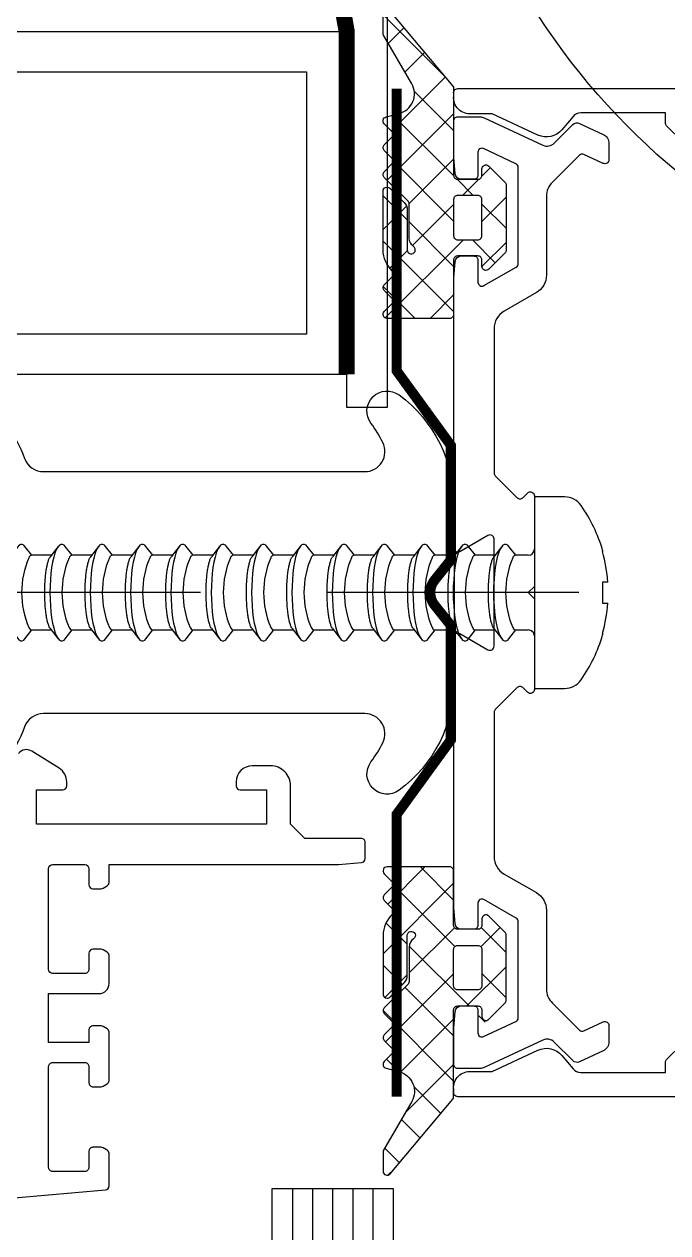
# Model space of a CAD drawing. Header units: inches. Extents: x 21 to 32698, y 13 to 3712.
# Drawn here: x 12848.61 to 12851.8, y 1853.29 to 1859.28 of the extents above; entities that cross this region are included whole.
import ezdxf

# ---------------------------------------------------------------- set-up
doc = ezdxf.new("R2010")
doc.units = ezdxf.units.IN
doc.header["$MEASUREMENT"] = 0
doc.set_wipeout_variables(frame=1)
doc.linetypes.add('1+1 dbx a2$0$374_BLD_A1_BLOK_2$0$HIDDEN', pattern=[0.375, 0.25, -0.125])
doc.linetypes.add('HIDDEN', pattern=[9.525, 6.35, -3.175])
for name, color, linetype, lineweight in [('Z_MİM_-KM-GLAZ', 8, 'Continuous', 25), ('Z_MİM_-KM-WALL-PLASTER', 8, 'Continuous', 25), ('Z_MİM_78-köpük', 8, 'Continuous', 25), ('Z_MİM_ALUMINIUM', 8, 'Continuous', 25), ('Z_MİM_axis-su yalıtım', 8, 'HIDDEN', 25), ('Z_MİM_fitiller_k', 8, 'Continuous', 25), ('Z_MİM_MYM_alüminyum levha', 8, 'Continuous', 25), ('Z_MİM_MYM_CAM', 8, 'Continuous', 25), ('Z_MİM_MYM_MEMBRAN_', 8, 'HIDDEN', 25), ('Z_MİM_PVC-3', 8, 'Continuous', 25), ('Z_MİM_TR', 8, 'Continuous', 25)]:
    doc.layers.add(name, color=color, linetype=linetype, lineweight=lineweight)
pattern_1 = [(315, (1431.27333, 1324.47993), (0.1122532, 0.1122532), []), (45, (1431.27333, 1324.47993), (-0.1122532, 0.1122532), [])]

# ---------------------------------------------------------------- blocks, each defined once
blk = doc.blocks.new('D09056')
at = {"layer": 'Z_MİM_78-köpük'}
blk.add_lwpolyline([(6, -9.143, -0.314914), (6.657, -8.204, 0.149332), (9.81, -5.822, 0.850698), (8.418, -4.422, -0.156616), (5.062, -5.5), (5, -5.5), (5, -5.509), (1.8, -5.509), (1.8, -1.16), (0.625, -0.219, 0.351086), (-0.625, -0.219), (-1.8, -1.16), (-1.8, -5.509), (-5, -5.509), (-5.062, -5.5, -0.156616), (-8.418, -4.422, 0.850698), (-9.81, -5.822, 0.149332), (-6.657, -8.204, -0.314914), (-6, -9.143), (-6, -25.073, -0.555494), (-7.442, -25.97, -0.047351), (-8.397, -25.381, 0.866334), (-9.803, -26.775, 0.237484), (-4.371, -29.509), (4.371, -29.509, 0.237484), (9.803, -26.775, 0.866334), (8.397, -25.381, -0.047351), (7.442, -25.97, -0.555494), (6, -25.073)], format="xyb", close=True, dxfattribs=at)
blk = doc.blocks.new('32323')
at = {"linetype": 'Continuous'}
for p, q in [((-1.955, -19.413), (-1.517, -19.75)), ((-1.517, -19.715), (-1.517, -20.721)), ((2.183, -19.75), (2.621, -19.413)), ((2.183, -20.721), (2.183, -19.715)), ((-1.448, -20.668), (-1.955, -21.059)), ((2.621, -21.059), (2.112, -20.667)), ((-1.955, -21.413), (-1.517, -21.75)), ((2.183, -21.75), (2.621, -21.413)), ((-1.517, -21.715), (-1.517, -22.721)), ((2.183, -22.721), (2.183, -21.715)), ((-1.448, -22.668), (-1.955, -23.059)), ((2.621, -23.059), (2.112, -22.667)), ((-1.955, -23.413), (-1.517, -23.75)), ((-1.517, -23.715), (-1.517, -24.721)), ((2.183, -23.75), (2.621, -23.413)), ((2.183, -24.721), (2.183, -23.715)), ((-1.448, -24.668), (-1.955, -25.059)), ((2.621, -25.059), (2.112, -24.667)), ((-1.955, -25.413), (-1.517, -25.75)), ((-1.517, -25.715), (-1.517, -26.721)), ((2.183, -25.75), (2.621, -25.413)), ((2.183, -26.721), (2.183, -25.715)), ((-1.448, -26.668), (-1.955, -27.059)), ((2.621, -27.059), (2.112, -26.667)), ((-1.955, -27.413), (-1.517, -27.75)), ((2.183, -27.75), (2.621, -27.413)), ((-1.517, -27.715), (-1.517, -28.721)), ((2.183, -28.721), (2.183, -27.715)), ((-1.448, -28.668), (-1.955, -29.059)), ((2.621, -29.059), (2.112, -28.667)), ((-1.955, -29.413), (-1.517, -29.75)), ((-1.517, -29.715), (-1.517, -30.721)), ((2.183, -29.75), (2.621, -29.413)), ((2.183, -30.721), (2.183, -29.715)), ((-1.448, -30.668), (-1.955, -31.059)), ((2.621, -31.059), (2.112, -30.667)), ((-1.955, -31.413), (-1.517, -31.75)), ((-1.517, -31.715), (-1.517, -32.721)), ((2.183, -31.75), (2.621, -31.413)), ((2.183, -32.721), (2.183, -31.715)), ((-1.448, -32.668), (-1.955, -33.059)), ((2.621, -33.059), (2.112, -32.667)), ((-1.955, -33.413), (-1.517, -33.75)), ((2.183, -33.75), (2.621, -33.413)), ((-1.517, -33.715), (-1.517, -34.721)), ((2.183, -34.721), (2.183, -33.715)), ((-1.448, -34.668), (-1.955, -35.059)), ((2.621, -35.059), (2.112, -34.667)), ((-1.955, -35.413), (-1.517, -35.75)), ((-1.517, -35.715), (-1.517, -36.721)), ((2.183, -35.75), (2.621, -35.413)), ((2.183, -36.721), (2.183, -35.715)), ((-1.448, -36.668), (-1.955, -37.059)), ((2.621, -37.059), (2.112, -36.667)), ((-1.955, -37.413), (-1.517, -37.75)), ((-1.517, -37.715), (-1.517, -38.721)), ((2.183, -37.75), (2.621, -37.413)), ((2.183, -38.721), (2.183, -37.715)), ((-1.448, -38.668), (-1.955, -39.059)), ((2.621, -39.059), (2.112, -38.667)), ((-1.955, -39.413), (-1.517, -39.75)), ((2.183, -39.75), (2.621, -39.413)), ((-1.517, -39.715), (-1.517, -40.721)), ((2.183, -40.721), (2.183, -39.715)), ((-1.448, -40.668), (-1.955, -41.059)), ((2.621, -41.059), (2.112, -40.667)), ((-1.955, -41.413), (-1.517, -41.75)), ((-1.517, -41.715), (-1.517, -42.721)), ((2.183, -41.75), (2.621, -41.413)), ((2.183, -42.721), (2.183, -41.715)), ((-1.448, -42.668), (-1.955, -43.059)), ((2.621, -43.059), (2.112, -42.667)), ((-1.955, -43.413), (-1.517, -43.75)), ((-1.517, -43.715), (-1.517, -44.374)), ((2.183, -43.75), (2.621, -43.413)), ((2.183, -44.374), (2.183, -43.715)), ((-4.417, -44.674), (-4.417, -46.174)), ((5.083, -44.674), (-4.417, -44.674)), ((5.083, -46.174), (5.083, -44.674)), ((-1.702, -48.056), (-1.767, -48.056)), ((-0.187, -48.056), (-0.187, -48.318)), ((0.853, -48.056), (-0.187, -48.056)), ((0.853, -48.318), (0.853, -48.056)), ((2.433, -48.056), (2.367, -48.056))]:
    blk.add_line(p, q, dxfattribs=at)
at = {"linetype": 'Continuous', "flags": 128}
for points in [[(0.333, -18.65), (0.006, -18.655), (-0.315, -18.672), (-0.623, -18.698), (-0.914, -18.735), (-1.182, -18.781), (-1.421, -18.836), (-1.628, -18.898), (-1.798, -18.966), (-1.929, -19.039), (-2.017, -19.116), (-2.062, -19.196), (-2.062, -19.276), (-2.017, -19.355), (-1.955, -19.413)], [(2.621, -19.413), (2.682, -19.355), (2.727, -19.276), (2.727, -19.196), (2.682, -19.116), (2.594, -19.039), (2.464, -18.966), (2.293, -18.898), (2.087, -18.836), (1.847, -18.781), (1.58, -18.735), (1.289, -18.698), (0.98, -18.672), (0.659, -18.655), (0.333, -18.65)], [(0.333, -20.65), (0.006, -20.655), (-0.315, -20.672), (-0.623, -20.698), (-0.914, -20.735), (-1.182, -20.781), (-1.421, -20.836), (-1.628, -20.898), (-1.798, -20.966), (-1.929, -21.039), (-2.017, -21.116), (-2.062, -21.196), (-2.062, -21.276), (-2.017, -21.355), (-1.955, -21.413)], [(2.621, -21.413), (2.682, -21.355), (2.727, -21.276), (2.727, -21.196), (2.682, -21.116), (2.594, -21.039), (2.464, -20.966), (2.293, -20.898), (2.087, -20.836), (1.847, -20.781), (1.58, -20.735), (1.289, -20.698), (0.98, -20.672), (0.659, -20.655), (0.333, -20.65)], [(0.333, -22.65), (0.006, -22.655), (-0.315, -22.672), (-0.623, -22.698), (-0.914, -22.735), (-1.182, -22.781), (-1.421, -22.836), (-1.628, -22.898), (-1.798, -22.966), (-1.929, -23.039), (-2.017, -23.116), (-2.062, -23.196), (-2.062, -23.276), (-2.017, -23.355), (-1.955, -23.413)], [(2.621, -23.413), (2.682, -23.355), (2.727, -23.276), (2.727, -23.196), (2.682, -23.116), (2.594, -23.039), (2.464, -22.966), (2.293, -22.898), (2.087, -22.836), (1.847, -22.781), (1.58, -22.735), (1.289, -22.698), (0.98, -22.672), (0.659, -22.655), (0.333, -22.65)], [(0.333, -24.65), (0.006, -24.655), (-0.315, -24.672), (-0.623, -24.698), (-0.914, -24.735), (-1.182, -24.781), (-1.421, -24.836), (-1.628, -24.898), (-1.798, -24.966), (-1.929, -25.039), (-2.017, -25.116), (-2.062, -25.196), (-2.062, -25.276), (-2.017, -25.355), (-1.955, -25.413)], [(2.621, -25.413), (2.682, -25.355), (2.727, -25.276), (2.727, -25.196), (2.682, -25.116), (2.594, -25.039), (2.464, -24.966), (2.293, -24.898), (2.087, -24.836), (1.847, -24.781), (1.58, -24.735), (1.289, -24.698), (0.98, -24.672), (0.659, -24.655), (0.333, -24.65)], [(0.333, -26.65), (0.006, -26.655), (-0.315, -26.672), (-0.623, -26.698), (-0.914, -26.735), (-1.182, -26.781), (-1.421, -26.836), (-1.628, -26.898), (-1.798, -26.966), (-1.929, -27.039), (-2.017, -27.116), (-2.062, -27.196), (-2.062, -27.276), (-2.017, -27.355), (-1.955, -27.413)], [(2.621, -27.413), (2.682, -27.355), (2.727, -27.276), (2.727, -27.196), (2.682, -27.116), (2.594, -27.039), (2.464, -26.966), (2.293, -26.898), (2.087, -26.836), (1.847, -26.781), (1.58, -26.735), (1.289, -26.698), (0.98, -26.672), (0.659, -26.655), (0.333, -26.65)], [(0.333, -28.65), (0.006, -28.655), (-0.315, -28.672), (-0.623, -28.698), (-0.914, -28.735), (-1.182, -28.781), (-1.421, -28.836), (-1.628, -28.898), (-1.798, -28.966), (-1.929, -29.039), (-2.017, -29.116), (-2.062, -29.196), (-2.062, -29.276), (-2.017, -29.355), (-1.955, -29.413)], [(2.621, -29.413), (2.682, -29.355), (2.727, -29.276), (2.727, -29.196), (2.682, -29.116), (2.594, -29.039), (2.464, -28.966), (2.293, -28.898), (2.087, -28.836), (1.847, -28.781), (1.58, -28.735), (1.289, -28.698), (0.98, -28.672), (0.659, -28.655), (0.333, -28.65)], [(0.333, -30.65), (0.006, -30.655), (-0.315, -30.672), (-0.623, -30.698), (-0.914, -30.735), (-1.182, -30.781), (-1.421, -30.836), (-1.628, -30.898), (-1.798, -30.966), (-1.929, -31.039), (-2.017, -31.116), (-2.062, -31.196), (-2.062, -31.276), (-2.017, -31.355), (-1.955, -31.413)], [(2.621, -31.413), (2.682, -31.355), (2.727, -31.276), (2.727, -31.196), (2.682, -31.116), (2.594, -31.039), (2.464, -30.966), (2.293, -30.898), (2.087, -30.836), (1.847, -30.781), (1.58, -30.735), (1.289, -30.698), (0.98, -30.672), (0.659, -30.655), (0.333, -30.65)], [(0.333, -32.65), (0.006, -32.655), (-0.315, -32.672), (-0.623, -32.698), (-0.914, -32.735), (-1.182, -32.781), (-1.421, -32.836), (-1.628, -32.898), (-1.798, -32.966), (-1.929, -33.039), (-2.017, -33.116), (-2.062, -33.196), (-2.062, -33.276), (-2.017, -33.355), (-1.955, -33.413)], [(2.621, -33.413), (2.682, -33.355), (2.727, -33.276), (2.727, -33.196), (2.682, -33.116), (2.594, -33.039), (2.464, -32.966), (2.293, -32.898), (2.087, -32.836), (1.847, -32.781), (1.58, -32.735), (1.289, -32.698), (0.98, -32.672), (0.659, -32.655), (0.333, -32.65)], [(0.333, -34.65), (0.006, -34.655), (-0.315, -34.672), (-0.623, -34.698), (-0.914, -34.735), (-1.182, -34.781), (-1.421, -34.836), (-1.628, -34.898), (-1.798, -34.966), (-1.929, -35.039), (-2.017, -35.116), (-2.062, -35.196), (-2.062, -35.276), (-2.017, -35.355), (-1.955, -35.413)], [(2.621, -35.413), (2.682, -35.355), (2.727, -35.276), (2.727, -35.196), (2.682, -35.116), (2.594, -35.039), (2.464, -34.966), (2.293, -34.898), (2.087, -34.836), (1.847, -34.781), (1.58, -34.735), (1.289, -34.698), (0.98, -34.672), (0.659, -34.655), (0.333, -34.65)], [(0.333, -36.65), (0.006, -36.655), (-0.315, -36.672), (-0.623, -36.698), (-0.914, -36.735), (-1.182, -36.781), (-1.421, -36.836), (-1.628, -36.898), (-1.798, -36.966), (-1.929, -37.039), (-2.017, -37.116), (-2.062, -37.196), (-2.062, -37.276), (-2.017, -37.355), (-1.955, -37.413)], [(2.621, -37.413), (2.682, -37.355), (2.727, -37.276), (2.727, -37.196), (2.682, -37.116), (2.594, -37.039), (2.464, -36.966), (2.293, -36.898), (2.087, -36.836), (1.847, -36.781), (1.58, -36.735), (1.289, -36.698), (0.98, -36.672), (0.659, -36.655), (0.333, -36.65)], [(0.333, -38.65), (0.006, -38.655), (-0.315, -38.672), (-0.623, -38.698), (-0.914, -38.735), (-1.182, -38.781), (-1.421, -38.836), (-1.628, -38.898), (-1.798, -38.966), (-1.929, -39.039), (-2.017, -39.116), (-2.062, -39.196), (-2.062, -39.276), (-2.017, -39.355), (-1.955, -39.413)], [(2.621, -39.413), (2.682, -39.355), (2.727, -39.276), (2.727, -39.196), (2.682, -39.116), (2.594, -39.039), (2.464, -38.966), (2.293, -38.898), (2.087, -38.836), (1.847, -38.781), (1.58, -38.735), (1.289, -38.698), (0.98, -38.672), (0.659, -38.655), (0.333, -38.65)], [(0.333, -40.65), (0.006, -40.655), (-0.315, -40.672), (-0.623, -40.698), (-0.914, -40.735), (-1.182, -40.781), (-1.421, -40.836), (-1.628, -40.898), (-1.798, -40.966), (-1.929, -41.039), (-2.017, -41.116), (-2.062, -41.196), (-2.062, -41.276), (-2.017, -41.355), (-1.955, -41.413)], [(2.621, -41.413), (2.682, -41.355), (2.727, -41.276), (2.727, -41.196), (2.682, -41.116), (2.594, -41.039), (2.464, -40.966), (2.293, -40.898), (2.087, -40.836), (1.847, -40.781), (1.58, -40.735), (1.289, -40.698), (0.98, -40.672), (0.659, -40.655), (0.333, -40.65)], [(0.333, -42.65), (0.006, -42.655), (-0.315, -42.672), (-0.623, -42.698), (-0.914, -42.735), (-1.182, -42.781), (-1.421, -42.836), (-1.628, -42.898), (-1.798, -42.966), (-1.929, -43.039), (-2.017, -43.116), (-2.062, -43.196), (-2.062, -43.276), (-2.017, -43.355), (-1.955, -43.413)], [(2.621, -43.413), (2.682, -43.355), (2.727, -43.276), (2.727, -43.196), (2.682, -43.116), (2.594, -43.039), (2.464, -42.966), (2.293, -42.898), (2.087, -42.836), (1.847, -42.781), (1.58, -42.735), (1.289, -42.698), (0.98, -42.672), (0.659, -42.655), (0.333, -42.65)]]:
    blk.add_lwpolyline(points, dxfattribs=at)
at = {"linetype": 'Continuous'}
for centre, radius, start, end in [((0.333, -23.659), 4.412, 66.87388, 113.12612), ((0.333, -25.659), 4.412, 66.87388, 113.12612), ((0.333, -27.659), 4.412, 66.87388, 113.12612), ((0.333, -29.659), 4.412, 66.87388, 113.12612), ((0.333, -31.659), 4.412, 66.87388, 113.12612), ((0.333, -33.659), 4.412, 66.87388, 113.12612), ((0.333, -35.659), 4.412, 66.87388, 113.12612), ((0.333, -37.659), 4.412, 66.87388, 113.12612), ((0.333, -39.659), 4.412, 66.87388, 113.12612), ((0.333, -41.659), 4.412, 66.87388, 113.12612), ((0.333, -43.659), 4.412, 66.87388, 113.12612), ((0.333, -45.659), 4.412, 66.87388, 113.12612), ((0.333, -47.659), 4.412, 66.87388, 113.12612), ((-1.817, -44.374), 0.3, 270, 0), ((2.483, -44.374), 0.3, 180, 270), ((-3.417, -46.174), 1, 180, 235.0659), ((4.083, -46.174), 1, 304.9341, 0), ((0.333, -40.805), 7.549, 235.0659, 253.84755), ((0.333, -40.805), 7.549, 286.15245, 304.9341), ((0.333, -40.805), 7.531, 254.32549, 266.04057), ((0.333, -40.805), 7.531, 273.95943, 285.67451)]:
    blk.add_arc(centre, radius, start, end, dxfattribs=at)
for points, knots in [([(-1.4, -19.601), (-1.437, -19.622), (-1.504, -19.659), (-1.513, -19.698), (-1.517, -19.715)], [0, 0, 0, 0, 0.544146, 1, 1, 1, 1]), ([(2.177, -19.715), (2.177, -19.703), (2.177, -19.673), (2.13, -19.634), (2.08, -19.609), (2.065, -19.601)], [0, 0, 0, 0, 0.3131142, 0.7960874, 1, 1, 1, 1]), ([(-1.446, -20.67), (-1.421, -20.652), (-1.366, -20.613), (-1.217, -20.558), (-1.02, -20.508), (-0.781, -20.465), (-0.514, -20.433), (-0.221, -20.409), (0.082, -20.396), (0.394, -20.393), (0.699, -20.4), (0.996, -20.417), (1.271, -20.443), (1.523, -20.478), (1.742, -20.521), (1.922, -20.572), (2.048, -20.622), (2.093, -20.657), (2.11, -20.67)], [0, 0, 0, 0, 0.055523, 0.121419, 0.189295, 0.25398, 0.320615, 0.384043, 0.449365, 0.511897, 0.576262, 0.638514, 0.70255, 0.765196, 0.829608, 0.8932, 0.958568, 1, 1, 1, 1]), ([(-1.4, -21.601), (-1.437, -21.622), (-1.504, -21.659), (-1.513, -21.698), (-1.517, -21.715)], [0, 0, 0, 0, 0.544146, 1, 1, 1, 1]), ([(2.177, -21.715), (2.177, -21.703), (2.177, -21.673), (2.13, -21.634), (2.08, -21.609), (2.065, -21.601)], [0, 0, 0, 0, 0.3131142, 0.7960874, 1, 1, 1, 1]), ([(-1.446, -22.67), (-1.421, -22.652), (-1.366, -22.613), (-1.217, -22.558), (-1.02, -22.508), (-0.781, -22.465), (-0.514, -22.433), (-0.221, -22.409), (0.082, -22.396), (0.394, -22.393), (0.699, -22.4), (0.996, -22.417), (1.271, -22.443), (1.523, -22.478), (1.742, -22.521), (1.922, -22.572), (2.048, -22.622), (2.093, -22.657), (2.11, -22.67)], [0, 0, 0, 0, 0.055523, 0.121419, 0.189295, 0.25398, 0.320615, 0.384043, 0.449365, 0.511897, 0.576262, 0.638514, 0.70255, 0.765196, 0.829608, 0.8932, 0.958568, 1, 1, 1, 1]), ([(-1.4, -23.601), (-1.437, -23.622), (-1.504, -23.659), (-1.513, -23.698), (-1.517, -23.715)], [0, 0, 0, 0, 0.544146, 1, 1, 1, 1]), ([(2.177, -23.715), (2.177, -23.703), (2.177, -23.673), (2.13, -23.634), (2.08, -23.609), (2.065, -23.601)], [0, 0, 0, 0, 0.313114, 0.796087, 1, 1, 1, 1]), ([(-1.446, -24.67), (-1.421, -24.652), (-1.366, -24.613), (-1.217, -24.558), (-1.02, -24.508), (-0.781, -24.465), (-0.514, -24.433), (-0.221, -24.409), (0.082, -24.396), (0.394, -24.393), (0.699, -24.4), (0.996, -24.417), (1.271, -24.443), (1.523, -24.478), (1.742, -24.521), (1.922, -24.572), (2.048, -24.622), (2.093, -24.657), (2.11, -24.67)], [0, 0, 0, 0, 0.055523, 0.121419, 0.189295, 0.25398, 0.320615, 0.384043, 0.449365, 0.511897, 0.576262, 0.638514, 0.70255, 0.765196, 0.829608, 0.8932, 0.958568, 1, 1, 1, 1]), ([(-1.4, -25.601), (-1.437, -25.622), (-1.504, -25.659), (-1.513, -25.698), (-1.517, -25.715)], [0, 0, 0, 0, 0.5441463, 1, 1, 1, 1]), ([(2.177, -25.715), (2.177, -25.703), (2.177, -25.673), (2.13, -25.634), (2.08, -25.609), (2.065, -25.601)], [0, 0, 0, 0, 0.3131142, 0.7960874, 1, 1, 1, 1]), ([(-1.446, -26.67), (-1.421, -26.652), (-1.366, -26.613), (-1.217, -26.558), (-1.02, -26.508), (-0.781, -26.465), (-0.514, -26.433), (-0.221, -26.409), (0.082, -26.396), (0.394, -26.393), (0.699, -26.4), (0.996, -26.417), (1.271, -26.443), (1.523, -26.478), (1.742, -26.521), (1.922, -26.572), (2.048, -26.622), (2.093, -26.657), (2.11, -26.67)], [0, 0, 0, 0, 0.055523, 0.121419, 0.189295, 0.25398, 0.320615, 0.384043, 0.449365, 0.511897, 0.576262, 0.638514, 0.70255, 0.765196, 0.829608, 0.8932, 0.958568, 1, 1, 1, 1]), ([(-1.4, -27.601), (-1.437, -27.622), (-1.504, -27.659), (-1.513, -27.698), (-1.517, -27.715)], [0, 0, 0, 0, 0.544146, 1, 1, 1, 1]), ([(2.177, -27.715), (2.177, -27.703), (2.177, -27.673), (2.13, -27.634), (2.08, -27.609), (2.065, -27.601)], [0, 0, 0, 0, 0.3131142, 0.7960874, 1, 1, 1, 1]), ([(-1.446, -28.67), (-1.421, -28.652), (-1.366, -28.613), (-1.217, -28.558), (-1.02, -28.508), (-0.781, -28.465), (-0.514, -28.433), (-0.221, -28.409), (0.082, -28.396), (0.394, -28.393), (0.699, -28.4), (0.996, -28.417), (1.271, -28.443), (1.523, -28.478), (1.742, -28.521), (1.922, -28.572), (2.048, -28.622), (2.093, -28.657), (2.11, -28.67)], [0, 0, 0, 0, 0.055523, 0.121419, 0.189295, 0.25398, 0.320615, 0.384043, 0.449365, 0.511897, 0.576262, 0.638514, 0.70255, 0.765196, 0.829608, 0.8932, 0.958568, 1, 1, 1, 1]), ([(-1.4, -29.601), (-1.437, -29.622), (-1.504, -29.659), (-1.513, -29.698), (-1.517, -29.715)], [0, 0, 0, 0, 0.544146, 1, 1, 1, 1]), ([(2.177, -29.715), (2.177, -29.703), (2.177, -29.673), (2.13, -29.634), (2.08, -29.609), (2.065, -29.601)], [0, 0, 0, 0, 0.313114, 0.796087, 1, 1, 1, 1]), ([(-1.446, -30.67), (-1.421, -30.652), (-1.366, -30.613), (-1.217, -30.558), (-1.02, -30.508), (-0.781, -30.465), (-0.514, -30.433), (-0.221, -30.409), (0.082, -30.396), (0.394, -30.393), (0.699, -30.4), (0.996, -30.417), (1.271, -30.443), (1.523, -30.478), (1.742, -30.521), (1.922, -30.572), (2.048, -30.622), (2.093, -30.657), (2.11, -30.67)], [0, 0, 0, 0, 0.055523, 0.121419, 0.189295, 0.25398, 0.320615, 0.384043, 0.449365, 0.511897, 0.576262, 0.638514, 0.70255, 0.765196, 0.829608, 0.8932, 0.958568, 1, 1, 1, 1]), ([(-1.4, -31.601), (-1.437, -31.622), (-1.504, -31.659), (-1.513, -31.698), (-1.517, -31.715)], [0, 0, 0, 0, 0.544146, 1, 1, 1, 1]), ([(2.177, -31.715), (2.177, -31.703), (2.177, -31.673), (2.13, -31.634), (2.08, -31.609), (2.065, -31.601)], [0, 0, 0, 0, 0.313114, 0.796087, 1, 1, 1, 1]), ([(-1.446, -32.67), (-1.421, -32.652), (-1.366, -32.613), (-1.217, -32.558), (-1.02, -32.508), (-0.781, -32.465), (-0.514, -32.433), (-0.221, -32.409), (0.082, -32.396), (0.394, -32.393), (0.699, -32.4), (0.996, -32.417), (1.271, -32.443), (1.523, -32.478), (1.742, -32.521), (1.922, -32.572), (2.048, -32.622), (2.093, -32.657), (2.11, -32.67)], [0, 0, 0, 0, 0.0555229, 0.1214188, 0.1892952, 0.2539803, 0.3206149, 0.3840434, 0.4493646, 0.5118974, 0.5762617, 0.6385136, 0.7025505, 0.7651964, 0.8296079, 0.8931997, 0.9585684, 1, 1, 1, 1]), ([(-1.4, -33.601), (-1.437, -33.622), (-1.504, -33.659), (-1.513, -33.698), (-1.517, -33.715)], [0, 0, 0, 0, 0.5441463, 1, 1, 1, 1]), ([(2.177, -33.715), (2.177, -33.703), (2.177, -33.673), (2.13, -33.634), (2.08, -33.609), (2.065, -33.601)], [0, 0, 0, 0, 0.3131142, 0.7960874, 1, 1, 1, 1]), ([(-1.446, -34.67), (-1.421, -34.652), (-1.366, -34.613), (-1.217, -34.558), (-1.02, -34.508), (-0.781, -34.465), (-0.514, -34.433), (-0.221, -34.409), (0.082, -34.396), (0.394, -34.393), (0.699, -34.4), (0.996, -34.417), (1.271, -34.443), (1.523, -34.478), (1.742, -34.521), (1.922, -34.572), (2.048, -34.622), (2.093, -34.657), (2.11, -34.67)], [0, 0, 0, 0, 0.0555229, 0.1214188, 0.1892952, 0.2539803, 0.3206149, 0.3840434, 0.4493646, 0.5118974, 0.5762617, 0.6385136, 0.7025505, 0.7651964, 0.8296079, 0.8931997, 0.9585684, 1, 1, 1, 1]), ([(-1.4, -35.601), (-1.437, -35.622), (-1.504, -35.659), (-1.513, -35.698), (-1.517, -35.715)], [0, 0, 0, 0, 0.544146, 1, 1, 1, 1]), ([(2.177, -35.715), (2.177, -35.703), (2.177, -35.673), (2.13, -35.634), (2.08, -35.609), (2.065, -35.601)], [0, 0, 0, 0, 0.313114, 0.796087, 1, 1, 1, 1]), ([(-1.446, -36.67), (-1.421, -36.652), (-1.366, -36.613), (-1.217, -36.558), (-1.02, -36.508), (-0.781, -36.465), (-0.514, -36.433), (-0.221, -36.409), (0.082, -36.396), (0.394, -36.393), (0.699, -36.4), (0.996, -36.417), (1.271, -36.443), (1.523, -36.478), (1.742, -36.521), (1.922, -36.572), (2.048, -36.622), (2.093, -36.657), (2.11, -36.67)], [0, 0, 0, 0, 0.0555229, 0.1214188, 0.1892952, 0.2539803, 0.3206149, 0.3840434, 0.4493646, 0.5118974, 0.5762617, 0.6385136, 0.7025505, 0.7651964, 0.8296079, 0.8931997, 0.9585684, 1, 1, 1, 1]), ([(-1.4, -37.601), (-1.437, -37.622), (-1.504, -37.659), (-1.513, -37.698), (-1.517, -37.715)], [0, 0, 0, 0, 0.544146, 1, 1, 1, 1]), ([(2.177, -37.715), (2.177, -37.703), (2.177, -37.673), (2.13, -37.634), (2.08, -37.609), (2.065, -37.601)], [0, 0, 0, 0, 0.313114, 0.796087, 1, 1, 1, 1]), ([(-1.446, -38.67), (-1.421, -38.652), (-1.366, -38.613), (-1.217, -38.558), (-1.02, -38.508), (-0.781, -38.465), (-0.514, -38.433), (-0.221, -38.409), (0.082, -38.396), (0.394, -38.393), (0.699, -38.4), (0.996, -38.417), (1.271, -38.443), (1.523, -38.478), (1.742, -38.521), (1.922, -38.572), (2.048, -38.622), (2.093, -38.657), (2.11, -38.67)], [0, 0, 0, 0, 0.0555229, 0.1214188, 0.1892952, 0.2539803, 0.3206149, 0.3840434, 0.4493646, 0.5118974, 0.5762617, 0.6385136, 0.7025505, 0.7651964, 0.8296079, 0.8931997, 0.9585684, 1, 1, 1, 1]), ([(-1.4, -39.601), (-1.437, -39.622), (-1.504, -39.659), (-1.513, -39.698), (-1.517, -39.715)], [0, 0, 0, 0, 0.5441463, 1, 1, 1, 1]), ([(2.177, -39.715), (2.177, -39.703), (2.177, -39.673), (2.13, -39.634), (2.08, -39.609), (2.065, -39.601)], [0, 0, 0, 0, 0.313114, 0.796087, 1, 1, 1, 1]), ([(-1.446, -40.67), (-1.421, -40.652), (-1.366, -40.613), (-1.217, -40.558), (-1.02, -40.508), (-0.781, -40.465), (-0.514, -40.433), (-0.221, -40.409), (0.082, -40.396), (0.394, -40.393), (0.699, -40.4), (0.996, -40.417), (1.271, -40.443), (1.523, -40.478), (1.742, -40.521), (1.922, -40.572), (2.048, -40.622), (2.093, -40.657), (2.11, -40.67)], [0, 0, 0, 0, 0.0555229, 0.1214188, 0.1892952, 0.2539803, 0.3206149, 0.3840434, 0.4493646, 0.5118974, 0.5762617, 0.6385136, 0.7025505, 0.7651964, 0.8296079, 0.8931997, 0.9585684, 1, 1, 1, 1]), ([(-1.4, -41.601), (-1.437, -41.622), (-1.504, -41.659), (-1.513, -41.698), (-1.517, -41.715)], [0, 0, 0, 0, 0.5441463, 1, 1, 1, 1]), ([(2.177, -41.715), (2.177, -41.703), (2.177, -41.673), (2.13, -41.634), (2.08, -41.609), (2.065, -41.601)], [0, 0, 0, 0, 0.313114, 0.796087, 1, 1, 1, 1]), ([(-1.446, -42.67), (-1.421, -42.652), (-1.366, -42.613), (-1.217, -42.558), (-1.02, -42.508), (-0.781, -42.465), (-0.514, -42.433), (-0.221, -42.409), (0.082, -42.396), (0.394, -42.393), (0.699, -42.4), (0.996, -42.417), (1.271, -42.443), (1.523, -42.478), (1.742, -42.521), (1.922, -42.572), (2.048, -42.622), (2.093, -42.657), (2.11, -42.67)], [0, 0, 0, 0, 0.055523, 0.121419, 0.189295, 0.25398, 0.320615, 0.384043, 0.449365, 0.511897, 0.576262, 0.638514, 0.70255, 0.765196, 0.829608, 0.8932, 0.958568, 1, 1, 1, 1]), ([(-1.4, -43.601), (-1.437, -43.622), (-1.504, -43.659), (-1.513, -43.698), (-1.517, -43.715)], [0, 0, 0, 0, 0.544146, 1, 1, 1, 1]), ([(2.177, -43.715), (2.177, -43.703), (2.177, -43.673), (2.13, -43.634), (2.08, -43.609), (2.065, -43.601)], [0, 0, 0, 0, 0.313114, 0.796087, 1, 1, 1, 1])]:
    blk.add_open_spline(points, degree=3, knots=knots, dxfattribs=at)
blk = doc.blocks.new('asffgdf')
at = {"layer": 'Z_MİM_MYM_CAM'}
for p, q in [((18222.4947, -553.5023), (18212.817, -553.5023)), ((18222.4947, -553.5023), (18212.817, -553.5023)), ((18222.4947, -553.5023), (18212.817, -553.5023)), ((18212.817, -553.5023), (18212.817, -554.1023)), ((18212.817, -553.6023), (18222.4947, -553.6023)), ((18212.817, -553.7023), (18222.4947, -553.7023)), ((18212.817, -553.8023), (18222.4947, -553.8023)), ((18212.817, -553.9023), (18222.4947, -553.9023)), ((18212.817, -554.0023), (18222.4947, -554.0023)), ((18212.817, -554.1023), (18222.4947, -554.1023)), ((18212.817, -554.1023), (18222.4947, -554.1023))]:
    blk.add_line(p, q, dxfattribs=at)
at = {"layer": 'Z_MİM_PVC-3'}
blk.add_lwpolyline([(18212.8906, -551.9224), (18212.8247, -552.6754, -0.388876), (18212.8048, -552.6937), (18212.6447, -552.6937, -0.267948), (18212.6274, -552.6837), (18212.6158, -552.6637, -0.131652), (18212.6131, -552.6537), (18212.6131, -552.6137, -0.414214), (18212.6331, -552.5937), (18212.7131, -552.5937, 0.414215), (18212.7331, -552.5737), (18212.7331, -552.4137, 0.414214), (18212.7131, -552.3937), (18212.2131, -552.3937, 0.414214), (18212.1931, -552.4137), (18212.1931, -552.5737, 0.414215), (18212.2131, -552.5937), (18212.2931, -552.5937, -0.414214), (18212.3131, -552.6137), (18212.3131, -552.6537, -0.131652), (18212.3105, -552.6637), (18212.2989, -552.6837, -0.267948), (18212.2816, -552.6937), (18212.0426, -552.6937, -0.267947), (18212.0252, -552.6837), (18212.0137, -552.6637, -0.131651), (18212.011, -552.6537), (18212.011, -552.6137, -0.414212), (18212.031, -552.5937), (18212.0931, -552.5937), (18212.0931, -552.3937), (18211.851, -552.3937), (18211.851, -552.6437, -0.414213), (18211.801, -552.6937), (18211.6626, -552.6937, -0.267946), (18211.6452, -552.6837), (18211.6337, -552.6637, -0.131647), (18211.631, -552.6537), (18211.631, -552.6137, -0.414212), (18211.651, -552.5937), (18211.731, -552.5937, 0.414214), (18211.751, -552.5737), (18211.751, -552.4137, 0.414213), (18211.731, -552.3937), (18211.231, -552.3937, 0.414212), (18211.211, -552.4137), (18211.211, -552.5737, 0.414213), (18211.231, -552.5937), (18211.311, -552.5937, -0.414213), (18211.331, -552.6137), (18211.331, -552.6537, -0.131653), (18211.3283, -552.6637), (18211.3168, -552.6837, -0.267947), (18211.2995, -552.6937), (18211.211, -552.6937), (18211.211, -553.8294, -0.021814), (18211.2109, -553.8311), (18211.2009, -553.9454, -0.388879), (18211.181, -553.9637), (18211.101, -553.9637, -0.414214), (18211.081, -553.9437), (18211.081, -553.6637), (18211.011, -553.5937), (18210.821, -553.5937, -0.414214), (18210.721, -553.4937), (18210.721, -553.4037, -0.414213), (18210.801, -553.3237), (18210.821, -553.3237, -0.41421), (18210.841, -553.3437), (18210.841, -553.4737), (18211.011, -553.4737), (18211.011, -552.3337), (18210.841, -552.3337), (18210.841, -552.4637, -0.414213), (18210.821, -552.4837), (18210.801, -552.4837, -0.259126), (18210.7331, -552.446), (18210.6486, -552.3101, -0.383568), (18210.6603, -552.2443)], format="xyb", dxfattribs=at)
blk = doc.blocks.new('-KM-AL2 210_900')
at = {"layer": 'Z_MİM_ALUMINIUM'}
for points in [[(1413.8733, 1228.1512), (1415.2533, 1228.1512, -0.544797), (1415.2716, 1228.123, -0.47748), (1415.1933, 1228.0262), (1415.0823, 1228.0262), (1414.8557, 1227.9206, -0.339454), (1414.7369, 1227.947), (1414.6811, 1228.0134, 0.221695), (1414.6428, 1228.0312), (1414.2233, 1228.0312), (1414.2233, 1227.9812, -0.198912), (1414.2175, 1227.9671), (1414.1375, 1227.8871, -0.668179)], [(1414.1375, 1223.4154), (1414.2175, 1223.3354, -0.198912), (1414.2233, 1223.3212), (1414.2233, 1223.2712), (1414.6428, 1223.2712, 0.221695), (1414.6811, 1223.2891), (1414.7369, 1223.3555, -0.339454), (1414.8557, 1223.3819), (1415.0823, 1223.2762), (1415.1933, 1223.2762, -0.47748), (1415.2716, 1223.1795, -0.544797), (1415.2533, 1223.1512), (1413.8733, 1223.1512, -0.414214)]]:
    blk.add_lwpolyline(points, format="xyb", dxfattribs=at)
blk.add_lwpolyline([(1414.9646, 1223.5238), (1415.1246, 1223.4491, 0.548619), (1415.1531, 1223.4673), (1415.1531, 1223.5812, -0.414214), (1415.1731, 1223.6012), (1415.236, 1223.6012, -0.388879), (1415.2659, 1223.5739), (1415.273, 1223.493, -0.02182), (1415.2731, 1223.4912), (1415.2731, 1223.3112, -0.414214), (1415.2531, 1223.2912), (1415.1431, 1223.2912, -0.109518), (1415.1219, 1223.2959), (1414.8306, 1223.4318, 0.315299), (1414.7741, 1223.4218), (1414.6823, 1223.33, -0.315299), (1414.6484, 1223.324), (1414.5319, 1223.3784, -0.291473), (1414.5031, 1223.4237), (1414.5031, 1223.5039, -0.548619), (1414.5315, 1223.522), (1414.6272, 1223.4774, 0.315299), (1414.6498, 1223.4814), (1414.7838, 1223.6154, 0.198912), (1414.8131, 1223.6861), (1414.8131, 1224.0766, -0.267949), (1414.8631, 1224.1632), (1415.0231, 1224.2556, 0.267949), (1415.0731, 1224.3422), (1415.0731, 1225.0574, 0.198912), (1415.0672, 1225.0715), (1414.9586, 1225.1802, 0.414214), (1414.9303, 1225.1802), (1414.9072, 1225.1571, -0.668179), (1414.8731, 1225.1712), (1414.8731, 1225.6212), (1414.9031, 1225.6512), (1414.8731, 1225.6812), (1414.8731, 1226.1312, -0.668179), (1414.9072, 1226.1454), (1414.9303, 1226.1223, 0.414214), (1414.9586, 1226.1223), (1415.0672, 1226.231, 0.198912), (1415.0731, 1226.2451), (1415.0731, 1226.9603, 0.267949), (1415.0231, 1227.0469), (1414.8631, 1227.1393, -0.267949), (1414.8131, 1227.2259), (1414.8131, 1227.6164, 0.198912), (1414.7838, 1227.6871), (1414.6498, 1227.8211, 0.315299), (1414.6272, 1227.8251), (1414.5315, 1227.7805, -0.548619), (1414.5031, 1227.7986), (1414.5031, 1227.8788, -0.291473), (1414.5319, 1227.9241), (1414.6484, 1227.9784, -0.315299), (1414.6823, 1227.9725), (1414.7741, 1227.8806, 0.315299), (1414.8306, 1227.8707), (1415.1219, 1228.0066, -0.109518), (1415.1431, 1228.0112), (1415.2531, 1228.0112, -0.414214), (1415.2731, 1227.9912), (1415.2731, 1227.8112, -0.02182), (1415.273, 1227.8095), (1415.2659, 1227.7286, -0.388879), (1415.236, 1227.7012), (1415.1731, 1227.7012, -0.414214), (1415.1531, 1227.7212), (1415.1531, 1227.8352, 0.548619), (1415.1246, 1227.8533), (1414.9646, 1227.7787, 0.291473), (1414.9531, 1227.7606), (1414.9531, 1227.2836, 0.267949), (1414.9631, 1227.2663), (1415.1231, 1227.1739, 0.57735), (1415.1531, 1227.1912), (1415.1531, 1227.3012, -0.414214), (1415.1731, 1227.3212), (1415.236, 1227.3212, -0.388879), (1415.2659, 1227.2939), (1415.273, 1227.213, -0.02182), (1415.2731, 1227.2112), (1415.2731, 1225.8712, -0.57735), (1415.2431, 1225.8539), (1415.1031, 1225.9347, 0.57735), (1415.0731, 1225.9174), (1415.0731, 1225.3851, 0.57735), (1415.1031, 1225.3677), (1415.2431, 1225.4486, -0.57735), (1415.2731, 1225.4312), (1415.2731, 1224.0912, -0.02182), (1415.273, 1224.0895), (1415.2659, 1224.0086, -0.388879), (1415.236, 1223.9812), (1415.1731, 1223.9812, -0.414214), (1415.1531, 1224.0012), (1415.1531, 1224.1112, 0.57735), (1415.1231, 1224.1286), (1414.9631, 1224.0362, 0.267949), (1414.9531, 1224.0189), (1414.9531, 1223.5419, 0.291473)], format="xyb", close=True, dxfattribs=at)
at = {"layer": 'Z_MİM_fitiller_k', "linetype": 'Continuous', "flags": 128}
for points in [[(1415.1533, 1227.4012, -0.414214), (1415.1333, 1227.4212), (1415.1333, 1227.6012, -0.414214), (1415.1533, 1227.6212), (1415.2533, 1227.6212, -0.414214), (1415.2733, 1227.6012), (1415.2733, 1227.4212, -0.414214), (1415.2533, 1227.4012)], [(1415.1533, 1223.9012, 0.414214), (1415.1333, 1223.8812), (1415.1333, 1223.7012, 0.414214), (1415.1533, 1223.6812), (1415.2533, 1223.6812, 0.414214), (1415.2733, 1223.7012), (1415.2733, 1223.8812, 0.414214), (1415.2533, 1223.9012)]]:
    blk.add_lwpolyline(points, format="xyb", close=True, dxfattribs=at)
blk.add_wipeout([(1434.2587, 1419.9984), (1434.2587, 1217.7559), (1415.6037, 1217.7559), (1415.6037, 1421.9729), (1434.2733, 1422.1838)])
at = {"layer": 'Z_MİM_fitiller_k'}
h = blk.add_hatch(dxfattribs=at)
h.set_pattern_fill('ANSI37', color=256, scale=0.05, angle=-90)
h.set_pattern_definition(pattern_1)
h.paths.add_polyline_path([(1419.2733, 1227.8612, 0.414214), (1419.2933, 1227.8412), (1419.3933, 1227.8412, 0.414214), (1419.4133, 1227.8612), (1419.4133, 1227.893, -0.668179), (1419.4475, 1227.9071), (1419.5275, 1227.8271, -0.198912), (1419.5333, 1227.813), (1419.5333, 1227.4895, -0.198912), (1419.5275, 1227.4754), (1419.4475, 1227.3954, -1.274187), (1419.409, 1227.4288, 0.627364), (1419.3933, 1227.4612), (1419.2933, 1227.4612, 0.414214), (1419.2733, 1227.4412), (1419.2733, 1227.1712, -0.414214), (1419.2533, 1227.1512), (1418.3433, 1227.1512, -0.668179), (1418.3292, 1227.1854), (1418.3675, 1227.2237, 0.414214), (1418.3675, 1227.2519), (1418.3292, 1227.2902, -0.414214), (1418.3292, 1227.3185), (1418.3675, 1227.3568, 0.414214), (1418.3675, 1227.3851), (1418.3292, 1227.4234, -0.414214), (1418.3292, 1227.4517), (1418.4533, 1227.5758), (1418.4533, 1227.7538, -0.245393), (1418.4748, 1227.7948, 1.650385), (1418.4433, 1227.8112), (1418.4433, 1227.6119, -0.198912), (1418.4287, 1227.5766), (1418.3575, 1227.5054, -0.668179), (1418.3233, 1227.5195), (1418.3233, 1227.8112, -0.210768), (1418.3689, 1227.9146, 0.427607), (1418.3696, 1227.9435), (1418.3292, 1227.984, -0.414214), (1418.3292, 1228.0122), (1418.3675, 1228.0505, 0.414214), (1418.3675, 1228.0788), (1418.3292, 1228.1171, -0.668179), (1418.3433, 1228.1512), (1419.2533, 1228.1512, -0.414214), (1419.2733, 1228.1312)])
h.paths.add_polyline_path([(1419.0294, 1227.9201), (1418.7494, 1227.9446, 0.440011), (1418.6733, 1227.8748), (1418.6733, 1227.4276, 0.440011), (1418.7494, 1227.3579), (1419.0294, 1227.3824, 0.388879), (1419.0933, 1227.4521), (1419.0933, 1227.8504, 0.388879)], flags=16)
h.paths.add_polyline_path([(1419.2733, 1227.7412, -0.414214), (1419.2933, 1227.7612), (1419.3933, 1227.7612, -0.414214), (1419.4133, 1227.7412), (1419.4133, 1227.5612, -0.414214), (1419.3933, 1227.5412), (1419.2933, 1227.5412, -0.414214), (1419.2733, 1227.5612)], flags=17)
h.paths.add_polyline_path([(1415.5792, 1227.8057, 0.414214), (1415.5792, 1227.7774), (1415.6175, 1227.7391, -0.414214), (1415.6175, 1227.7108), (1415.4933, 1227.5867), (1415.4933, 1227.4087, -0.245393), (1415.4719, 1227.3677, 1.650385), (1415.5033, 1227.3512), (1415.5033, 1227.5505, -0.198912), (1415.518, 1227.5859), (1415.5892, 1227.6571, -0.668179), (1415.6233, 1227.643), (1415.6233, 1227.3512, -0.210768), (1415.5777, 1227.2478, 0.427607), (1415.5771, 1227.2189), (1415.6175, 1227.1785, -0.414214), (1415.6175, 1227.1502), (1415.5792, 1227.1119, 0.414214), (1415.5792, 1227.0837), (1415.6175, 1227.0454, -0.668179), (1415.6033, 1227.0112), (1415.2933, 1227.0112, -0.414214), (1415.2733, 1227.0312), (1415.2733, 1227.3012, 0.414214), (1415.2533, 1227.3212), (1415.1533, 1227.3212, 0.414214), (1415.1333, 1227.3012), (1415.1333, 1227.2695, -0.668179), (1415.0992, 1227.2554), (1415.0192, 1227.3354, -0.198912), (1415.0133, 1227.3495), (1415.0133, 1227.673, -0.198912), (1415.0192, 1227.6871), (1415.0992, 1227.7671, -1.274187), (1415.1377, 1227.7337, 0.627364), (1415.1533, 1227.7012), (1415.2533, 1227.7012, 0.414214), (1415.2733, 1227.7212), (1415.2733, 1228.1511, -0.176327), (1415.278, 1228.164), (1415.588, 1228.5334, -0.700208), (1415.6233, 1228.5206), (1415.6233, 1228.4268, -0.131652), (1415.6207, 1228.4168), (1415.4811, 1228.175, 0.493145), (1415.5418, 1228.0284), (1415.6085, 1228.0106, -0.57735), (1415.6175, 1227.9771), (1415.5792, 1227.9388, 0.414214), (1415.5792, 1227.9105), (1415.6175, 1227.8722, -0.414214), (1415.6175, 1227.844)])
h.paths.add_polyline_path([(1415.2533, 1227.6212), (1415.1533, 1227.6212, 0.414214), (1415.1333, 1227.6012), (1415.1333, 1227.4212, 0.414214), (1415.1533, 1227.4012), (1415.2533, 1227.4012, 0.414214), (1415.2733, 1227.4212), (1415.2733, 1227.6012, 0.414214)], flags=16)
h = blk.add_hatch(dxfattribs=at)
h.set_pattern_fill('ANSI37', color=256, scale=0.05, angle=-90)
h.set_pattern_definition(pattern_1)
h.paths.add_polyline_path([(1419.2733, 1223.1712, -0.414214), (1419.2533, 1223.1512), (1418.3433, 1223.1512, -0.668179), (1418.3292, 1223.1854), (1418.3675, 1223.2237, 0.414214), (1418.3675, 1223.2519), (1418.3292, 1223.2902, -0.414214), (1418.3292, 1223.3185), (1418.3696, 1223.3589, 0.427607), (1418.3689, 1223.3878, -0.210768), (1418.3233, 1223.4912), (1418.3233, 1223.783, -0.668179), (1418.3575, 1223.7971), (1418.4287, 1223.7259, -0.198912), (1418.4433, 1223.6905), (1418.4433, 1223.4912, 1.650385), (1418.4748, 1223.5077, -0.245393), (1418.4533, 1223.5487), (1418.4533, 1223.7184, 0.198912), (1418.4475, 1223.7325), (1418.3292, 1223.8508, -0.414214), (1418.3292, 1223.8791), (1418.3675, 1223.9174, 0.414214), (1418.3675, 1223.9457), (1418.3292, 1223.984, -0.414214), (1418.3292, 1224.0122), (1418.3675, 1224.0505, 0.414214), (1418.3675, 1224.0788), (1418.3292, 1224.1171, -0.668179), (1418.3433, 1224.1512), (1419.2533, 1224.1512, -0.414214), (1419.2733, 1224.1312), (1419.2733, 1223.8612, 0.414214), (1419.2933, 1223.8412), (1419.3933, 1223.8412, 0.414214), (1419.4133, 1223.8612), (1419.4133, 1223.893, -0.668179), (1419.4475, 1223.9071), (1419.5275, 1223.8271, -0.198912), (1419.5333, 1223.813), (1419.5333, 1223.4895, -0.198912), (1419.5275, 1223.4754), (1419.4475, 1223.3954, -0.668179), (1419.4133, 1223.4095), (1419.4133, 1223.4412, 0.414214), (1419.3933, 1223.4612), (1419.2933, 1223.4612, 0.414214), (1419.2733, 1223.4412)])
h.paths.add_polyline_path([(1419.0933, 1223.4521), (1419.0933, 1223.8504, 0.388879), (1419.0294, 1223.9201), (1418.7494, 1223.9446, 0.440011), (1418.6733, 1223.8748), (1418.6733, 1223.4276, 0.440011), (1418.7494, 1223.3579), (1419.0294, 1223.3824, 0.388879)], flags=16)
h.paths.add_polyline_path([(1419.2933, 1223.5412, -0.414214), (1419.2733, 1223.5612), (1419.2733, 1223.7412, -0.414214), (1419.2933, 1223.7612), (1419.3933, 1223.7612, -0.414214), (1419.4133, 1223.7412), (1419.4133, 1223.5612, -0.414214), (1419.3933, 1223.5412)], flags=16)
h.paths.add_polyline_path([(1415.5792, 1223.4968), (1415.6175, 1223.4585, -0.414214), (1415.6175, 1223.4302), (1415.5792, 1223.3919, 0.414214), (1415.5792, 1223.3637), (1415.6175, 1223.3254, -0.57735), (1415.6085, 1223.2919), (1415.5418, 1223.274, 0.493145), (1415.4811, 1223.1275), (1415.6207, 1222.8857, -0.131652), (1415.6233, 1222.8757), (1415.6233, 1222.7819, -0.700208), (1415.588, 1222.7691), (1415.278, 1223.1385, -0.176327), (1415.2733, 1223.1514), (1415.2733, 1223.5812, 0.414214), (1415.2533, 1223.6012), (1415.1533, 1223.6012, 0.414214), (1415.1333, 1223.5812), (1415.1333, 1223.5495, -0.668179), (1415.0992, 1223.5354), (1415.0192, 1223.6154, -0.198912), (1415.0133, 1223.6295), (1415.0133, 1223.953, -0.198912), (1415.0192, 1223.9671), (1415.0992, 1224.0471, -0.668179), (1415.1333, 1224.033), (1415.1333, 1224.0012, 0.414214), (1415.1533, 1223.9812), (1415.2533, 1223.9812, 0.414214), (1415.2733, 1224.0012), (1415.2733, 1224.2712, -0.414214), (1415.2933, 1224.2912), (1415.6033, 1224.2912, -0.668179), (1415.6175, 1224.2571), (1415.5792, 1224.2188, 0.414214), (1415.5792, 1224.1905), (1415.6175, 1224.1522, -0.414214), (1415.6175, 1224.124), (1415.5771, 1224.0835, 0.427607), (1415.5777, 1224.0546, -0.210768), (1415.6233, 1223.9512), (1415.6233, 1223.6595, -0.668179), (1415.5892, 1223.6454), (1415.518, 1223.7166, -0.198912), (1415.5033, 1223.7519), (1415.5033, 1223.9512, 1.650385), (1415.4719, 1223.9348, -0.245393), (1415.4933, 1223.8938), (1415.4933, 1223.7241, 0.198912), (1415.4992, 1223.7099), (1415.6175, 1223.5917, -0.414214), (1415.6175, 1223.5634), (1415.5792, 1223.5251, 0.414214)])
h.paths.add_polyline_path([(1415.2733, 1223.7012), (1415.2733, 1223.8812, 0.414214), (1415.2533, 1223.9012), (1415.1533, 1223.9012, 0.414214), (1415.1333, 1223.8812), (1415.1333, 1223.7012, 0.414214), (1415.1533, 1223.6812), (1415.2533, 1223.6812, 0.414214)], flags=16)
at = {"linetype": '1+1 dbx a2$0$374_BLD_A1_BLOK_2$0$HIDDEN', "ltscale": 5}
blk.add_line((1409.0282, 1225.6512), (1434.9981, 1225.6512), dxfattribs=at)
for points in [[(1415.8037, 1222.8685), (1415.8037, 1224.5685), (1418.3037, 1224.5685), (1418.3037, 1222.8685)], [(1416.0037, 1223.0685), (1416.0037, 1224.3685), (1418.1037, 1224.3685), (1418.1037, 1223.0685)]]:
    blk.add_lwpolyline(points, close=True)
at = {"layer": 'Z_MİM_axis-su yalıtım', "ltscale": 25, "const_width": 0.05}
blk.add_lwpolyline([(1415.5559, 1223.1508), (1415.5559, 1224.5512), (1415.2873, 1224.9208), (1415.2873, 1225.4888), (1415.3673, 1225.5888, 0.350813), (1415.3673, 1225.7137), (1415.2873, 1225.8137), (1415.2873, 1226.3817), (1415.5559, 1226.7512), (1415.5559, 1228.1517)], format="xyb", dxfattribs=at)
at = {"layer": 'Z_MİM_fitiller_k', "linetype": 'Continuous', "flags": 128}
blk.add_lwpolyline([(1415.5418, 1228.0284, -0.493145), (1415.4811, 1228.175), (1415.6207, 1228.4168, 0.131652), (1415.6233, 1228.4268), (1415.6233, 1228.5206, 0.700208), (1415.588, 1228.5334), (1415.278, 1228.164, 0.176327), (1415.2733, 1228.1511), (1415.2733, 1227.7212, -0.414214), (1415.2533, 1227.7012), (1415.1533, 1227.7012, -0.414214), (1415.1333, 1227.7212), (1415.1333, 1227.753, 0.668179), (1415.0992, 1227.7671), (1415.0192, 1227.6871, 0.198912), (1415.0133, 1227.673), (1415.0133, 1227.3495, 0.198912), (1415.0192, 1227.3354), (1415.0992, 1227.2554, 0.668179), (1415.1333, 1227.2695), (1415.1333, 1227.3012, -0.414214), (1415.1533, 1227.3212), (1415.2533, 1227.3212, -0.414214), (1415.2733, 1227.3012), (1415.2733, 1227.0312, 0.414214), (1415.2933, 1227.0112), (1415.6033, 1227.0112, 0.668179), (1415.6175, 1227.0454), (1415.5792, 1227.0837, -0.414214), (1415.5792, 1227.1119), (1415.6175, 1227.1502, 0.414214), (1415.6175, 1227.1785), (1415.5771, 1227.2189, -0.427607), (1415.5777, 1227.2478, 0.210768), (1415.6233, 1227.3512), (1415.6233, 1227.643, 0.668179), (1415.5892, 1227.6571), (1415.518, 1227.5859, 0.198912), (1415.5033, 1227.5505), (1415.5033, 1227.3512, -1.650385), (1415.4719, 1227.3677, 0.245393), (1415.4933, 1227.4087), (1415.4933, 1227.5784, -0.198912), (1415.4992, 1227.5925), (1415.6175, 1227.7108, 0.414214), (1415.6175, 1227.7391), (1415.5792, 1227.7774, -0.414214), (1415.5792, 1227.8057), (1415.6175, 1227.844, 0.414214), (1415.6175, 1227.8722), (1415.5792, 1227.9105, -0.414214), (1415.5792, 1227.9388), (1415.6175, 1227.9771, 0.57735), (1415.6085, 1228.0106)], format="xyb", close=True, dxfattribs=at)
blk.add_lwpolyline([(1415.588, 1222.7691), (1415.278, 1223.1385, -0.176327), (1415.2733, 1223.1514), (1415.2733, 1223.5812, 0.414214), (1415.2533, 1223.6012), (1415.1533, 1223.6012, 0.414214), (1415.1333, 1223.5812), (1415.1333, 1223.5495, -0.668179), (1415.0992, 1223.5354), (1415.0192, 1223.6154, -0.198912), (1415.0133, 1223.6295), (1415.0133, 1223.953, -0.198912), (1415.0192, 1223.9671), (1415.0992, 1224.0471, -0.668179), (1415.1333, 1224.033), (1415.1333, 1224.0012, 0.414214), (1415.1533, 1223.9812), (1415.2533, 1223.9812, 0.414214), (1415.2733, 1224.0012), (1415.2733, 1224.2712, -0.414214), (1415.2933, 1224.2912), (1415.6033, 1224.2912, -0.668179), (1415.6175, 1224.2571), (1415.5792, 1224.2188, 0.414214), (1415.5792, 1224.1905), (1415.6175, 1224.1522, -0.414214), (1415.6175, 1224.124), (1415.5771, 1224.0835, 0.427607), (1415.5777, 1224.0546, -0.210768), (1415.6233, 1223.9512), (1415.6233, 1223.6595, -0.668179), (1415.5892, 1223.6454), (1415.518, 1223.7166, -0.198912), (1415.5033, 1223.7519), (1415.5033, 1223.9512, 1.650385), (1415.4719, 1223.9348, -0.245393), (1415.4933, 1223.8938), (1415.4933, 1223.7241, 0.198912), (1415.4992, 1223.7099), (1415.6175, 1223.5917, -0.414214), (1415.6175, 1223.5634), (1415.5792, 1223.5251, 0.414214), (1415.5792, 1223.4968), (1415.6175, 1223.4585, -0.414214), (1415.6175, 1223.4302), (1415.5792, 1223.3919, 0.414214), (1415.5792, 1223.3637), (1415.6175, 1223.3254, -0.57735), (1415.6085, 1223.2919), (1415.5418, 1223.274, 0.493145), (1415.4811, 1223.1275), (1415.6207, 1222.8857, -0.131652), (1415.6233, 1222.8757), (1415.6233, 1222.7819, -0.700208)], format="xyb", dxfattribs=at)
at = {"layer": 'Z_MİM_MYM_alüminyum levha', "elevation": 0.0016}
blk.add_lwpolyline([(1433.9428, 1217.9668, 0.414214), (1433.9428, 1217.9668), (1429.3316, 1217.9668), (1415.8037, 1217.9668, -0.414214), (1415.6037, 1218.1668), (1415.6037, 1224.7329), (1415.8037, 1224.7329), (1415.8037, 1218.1668, 0.414214), (1415.8037, 1218.1668), (1429.3316, 1218.1668), (1433.9428, 1218.1668, -0.000012), (1433.9428, 1218.1668), (1433.9428, 1217.9668)], format="xyb", dxfattribs=at)
at = {"layer": 'Z_MİM_MYM_MEMBRAN_', "ltscale": 20, "const_width": 0.08}
blk.add_lwpolyline([(1415.8037, 1224.5685), (1415.8037, 1222.8685), (1416.3513, 1219.795), (1416.3513, 1219.795), (1434.2587, 1219.9412), (1434.2733, 1218.8559), (1434.2733, 1218.3559)], dxfattribs=at)
at = {"xscale": -1, "rotation": 270}
blk.add_blockref('asffgdf', (1969.6756, -16984.211), dxfattribs=at)
at = {"xscale": 0.1, "yscale": 0.1, "zscale": 0.1, "rotation": 270}
blk.add_blockref('32323', (1419.3404, 1225.6845), dxfattribs=at)
at = {"layer": 'Z_MİM_TR', "xscale": -0.1, "yscale": 0.1, "zscale": 0.1, "rotation": 269.9999999999984}
blk.add_blockref('D09056', (1418.2213, 1225.6512), dxfattribs=at)
blk = doc.blocks.new('BLK_MARKIZ_PL')
blk.add_arc((-97.9794, -7.3551, -0.0012), 3.4677, 348.27403, 281.76117)

msp = doc.modelspace()

# ---------------------------------------------------------------- block references
at = {"layer": 'Z_MİM_-KM-GLAZ', "rotation": 180}
msp.add_blockref('-KM-AL2 210_900', (14266.0162, 3082.1143), dxfattribs=at)

# ---------------------------------------------------------------- next in the draw order: block references
at = {"layer": 'Z_MİM_-KM-WALL-PLASTER', "ltscale": 1.5, "xscale": -1, "rotation": 89.99999999999991}
msp.add_blockref('BLK_MARKIZ_PL', (12846.714, 1763.2372), dxfattribs=at)

doc.saveas('drawing.dxf')
